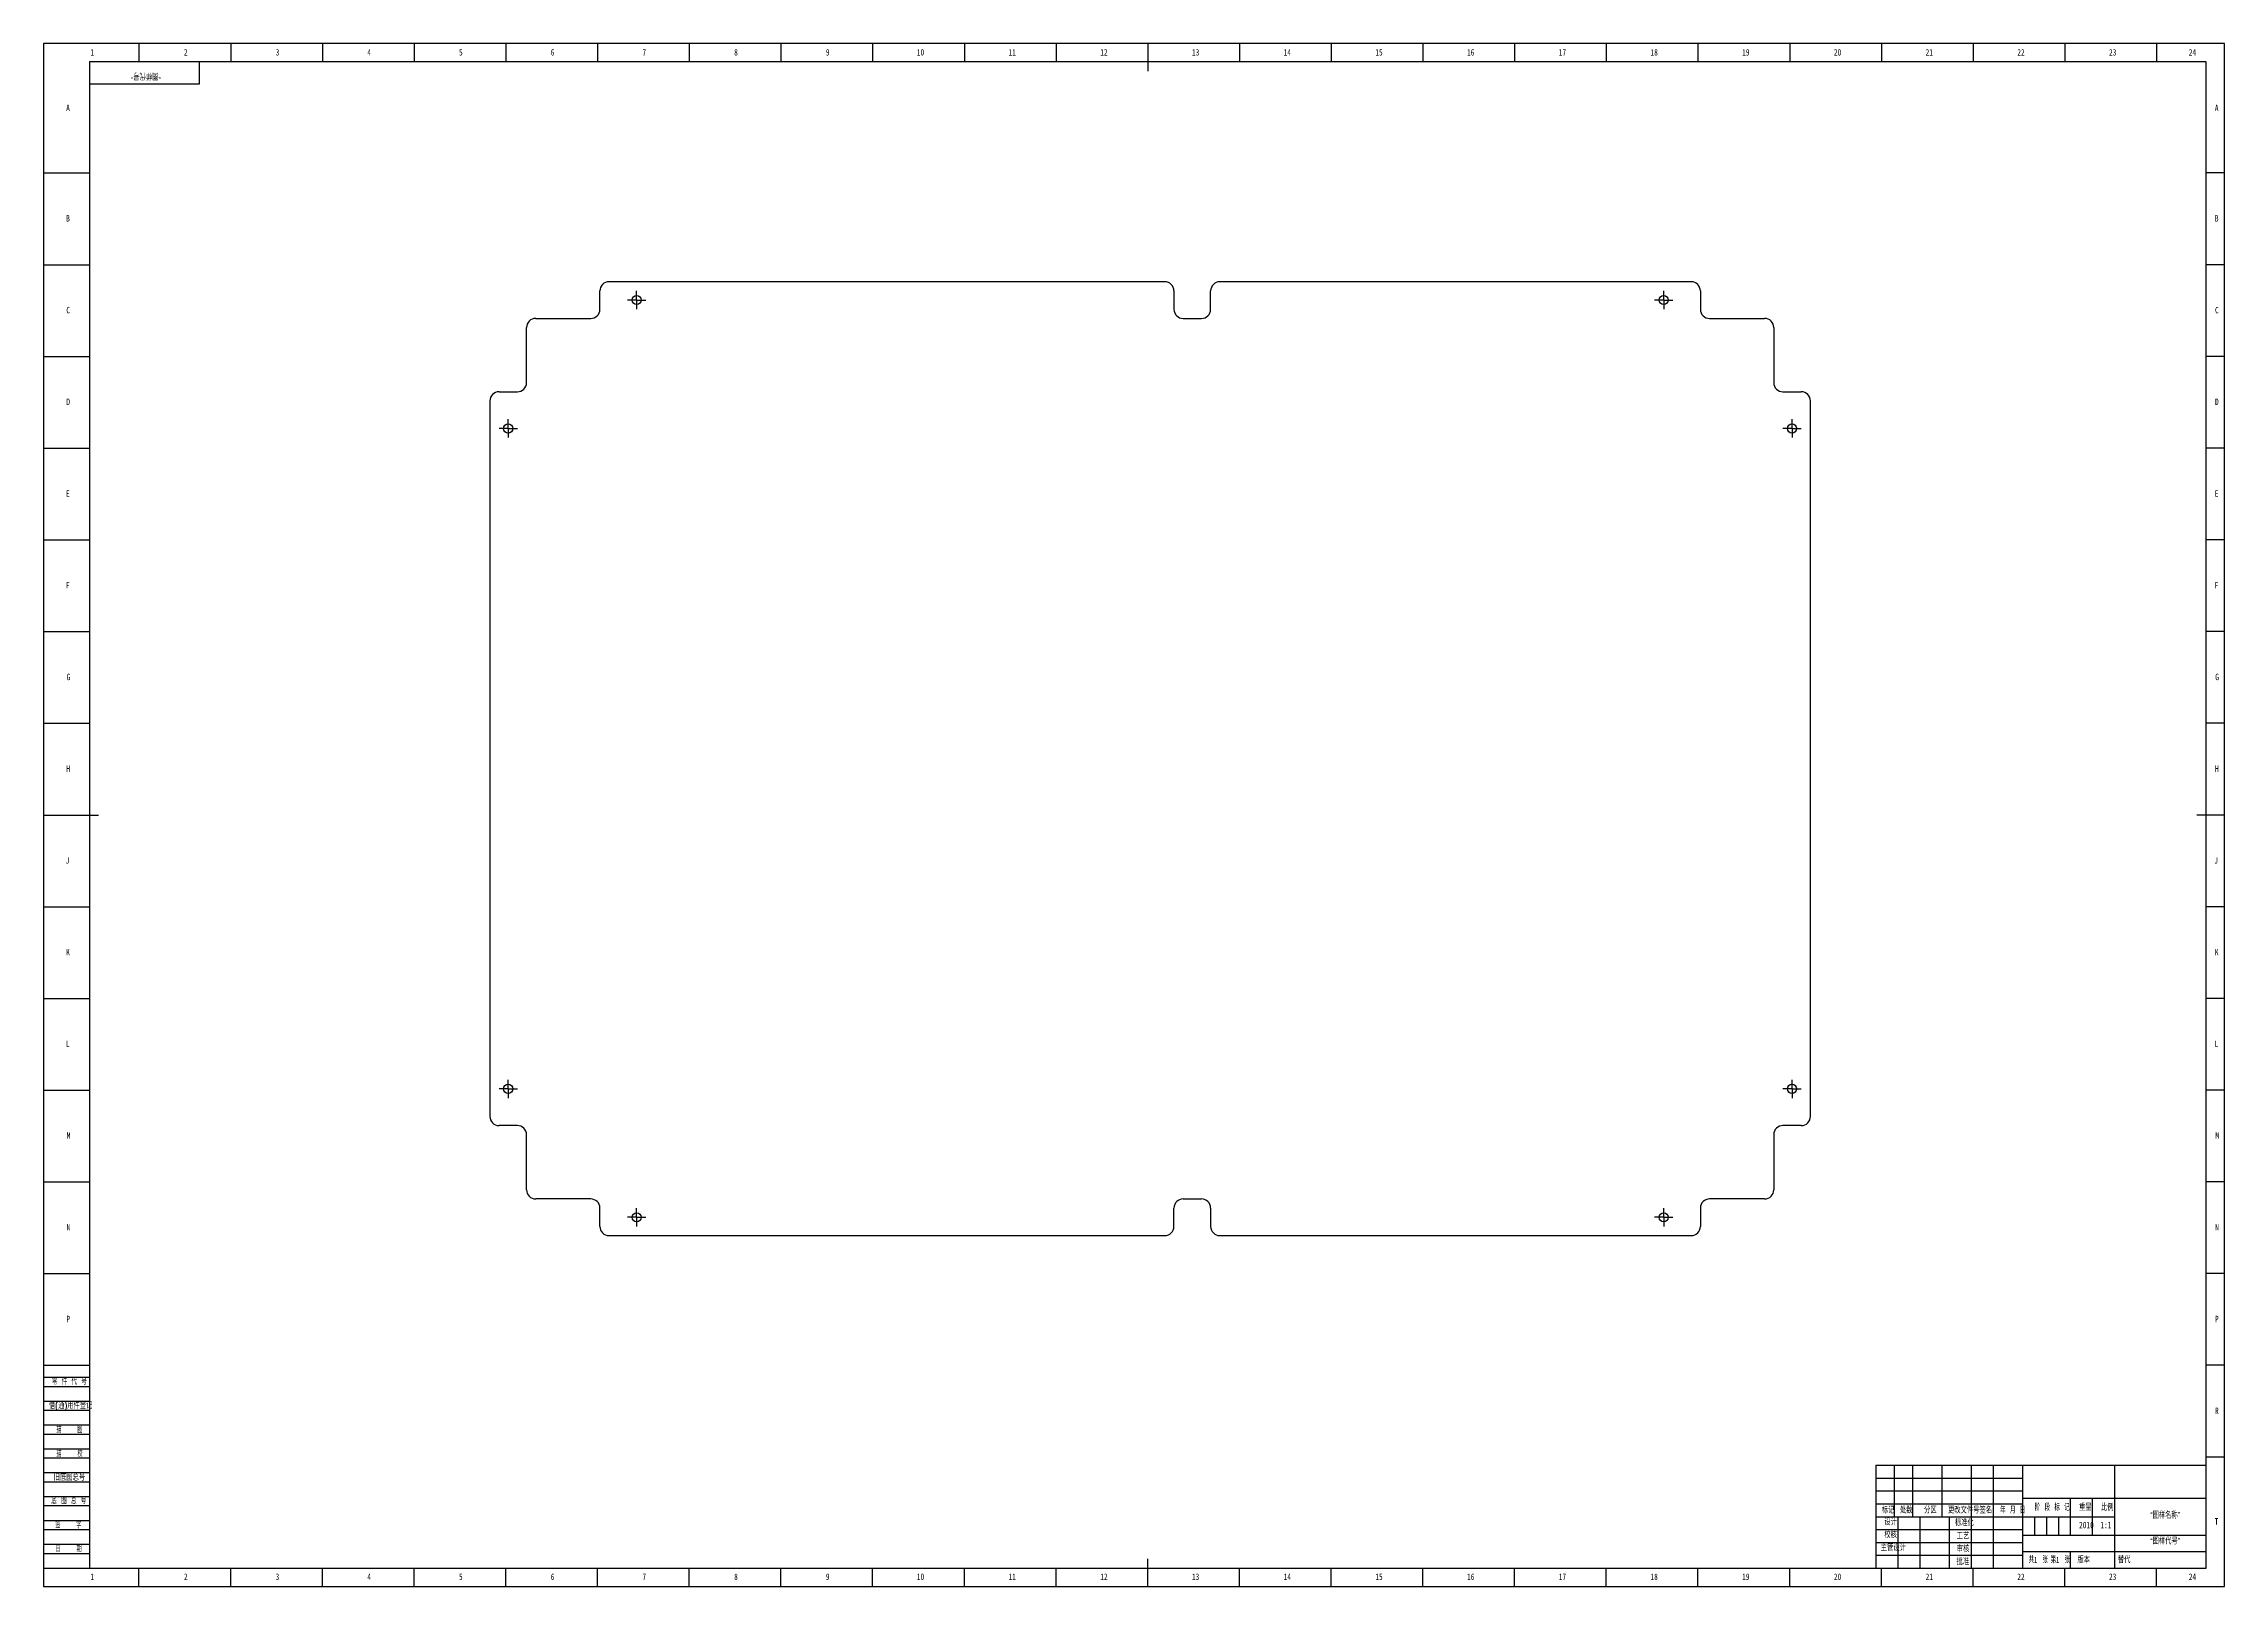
# Model space of a CAD drawing. Header units: millimetres. Extents: x 0 to 1189, y 0 to 841.
import ezdxf

# ---------------------------------------------------------------- set-up
doc = ezdxf.new("R2010")
doc.units = ezdxf.units.MM
for name, color, linetype in [('10', 7, 'Continuous'), ('5', 7, 'Continuous'), ('9', 7, 'Continuous'), ('SLD-0', 7, 'Continuous')]:
    doc.layers.add(name, color=color, linetype=linetype)
doc.styles.add('SLDTEXTSTYLE0', font='TXT', dxfattribs={"width": 0.7, "bigfont": 'bigfont'})
doc.styles.add('SLDTEXTSTYLE1', font='TXT', dxfattribs={"width": 0.6, "bigfont": 'bigfont'})
doc.styles.add('SLDTEXTSTYLE2', font='TXT', dxfattribs={"width": 0.614286, "bigfont": 'bigfont'})
doc.styles.add('SLDTEXTSTYLE3', font='TXT', dxfattribs={"width": 0.62, "bigfont": 'bigfont'})
doc.styles.add('SLDTEXTSTYLE4', font='TXT', dxfattribs={"width": 0.566667, "bigfont": 'bigfont'})
doc.styles.add('SLDTEXTSTYLE5', font='TXT', dxfattribs={"width": 0.7})

# ---------------------------------------------------------------- blocks, each defined once
blk = doc.blocks.new('SW_CENTERMARKSYMBOL_0')
at = {"layer": '10', "color": 0}
for p, q in [((-2.5, 0), (-5, 0)), ((0, 0), (-2.5, 0)), ((0, 2.5), (0, 5)), ((0, 0), (0, 2.5)), ((0, 0), (0, -2.5)), ((0, 0), (2.5, 0)), ((2.5, 0), (5, 0)), ((0, -2.5), (0, -5))]:
    blk.add_line(p, q, dxfattribs=at)
blk = doc.blocks.new('SW_CENTERMARKSYMBOL_1')
at = {"layer": '10', "color": 0}
for p, q in [((-2.5, 0), (-5, 0)), ((0, 0), (-2.5, 0)), ((0, 2.5), (0, 5)), ((0, 0), (0, 2.5)), ((0, 0), (0, -2.5)), ((0, 0), (2.5, 0)), ((2.5, 0), (5, 0)), ((0, -2.5), (0, -5))]:
    blk.add_line(p, q, dxfattribs=at)
blk = doc.blocks.new('SW_CENTERMARKSYMBOL_2')
at = {"layer": '10', "color": 0}
for p, q in [((-2.5, 0), (-5, 0)), ((0, 0), (-2.5, 0)), ((0, 2.5), (0, 5)), ((0, 0), (0, 2.5)), ((0, 0), (0, -2.5)), ((0, 0), (2.5, 0)), ((2.5, 0), (5, 0)), ((0, -2.5), (0, -5))]:
    blk.add_line(p, q, dxfattribs=at)
blk = doc.blocks.new('SW_CENTERMARKSYMBOL_3')
at = {"layer": '10', "color": 0}
for p, q in [((-2.5, 0), (-5, 0)), ((0, 0), (-2.5, 0)), ((0, 2.5), (0, 5)), ((0, 0), (0, 2.5)), ((0, 0), (0, -2.5)), ((0, 0), (2.5, 0)), ((2.5, 0), (5, 0)), ((0, -2.5), (0, -5))]:
    blk.add_line(p, q, dxfattribs=at)
blk = doc.blocks.new('SW_CENTERMARKSYMBOL_4')
at = {"layer": '10', "color": 0}
for p, q in [((-2.5, 0), (-5, 0)), ((0, 0), (-2.5, 0)), ((0, 2.5), (0, 5)), ((0, 0), (0, 2.5)), ((0, 0), (0, -2.5)), ((0, 0), (2.5, 0)), ((2.5, 0), (5, 0)), ((0, -2.5), (0, -5))]:
    blk.add_line(p, q, dxfattribs=at)
blk = doc.blocks.new('SW_CENTERMARKSYMBOL_5')
at = {"layer": '10', "color": 0}
for p, q in [((-2.5, 0), (-5, 0)), ((0, 0), (-2.5, 0)), ((0, 2.5), (0, 5)), ((0, 0), (0, 2.5)), ((0, 0), (0, -2.5)), ((0, 0), (2.5, 0)), ((2.5, 0), (5, 0)), ((0, -2.5), (0, -5))]:
    blk.add_line(p, q, dxfattribs=at)
blk = doc.blocks.new('SW_CENTERMARKSYMBOL_6')
at = {"layer": '10', "color": 0}
for p, q in [((-2.5, 0), (-5, 0)), ((0, 0), (-2.5, 0)), ((0, 2.5), (0, 5)), ((0, 0), (0, 2.5)), ((0, 0), (0, -2.5)), ((0, 0), (2.5, 0)), ((2.5, 0), (5, 0)), ((0, -2.5), (0, -5))]:
    blk.add_line(p, q, dxfattribs=at)
blk = doc.blocks.new('SW_CENTERMARKSYMBOL_7')
at = {"layer": '10', "color": 0}
for p, q in [((-2.5, 0), (-5, 0)), ((0, 0), (-2.5, 0)), ((0, 2.5), (0, 5)), ((0, 0), (0, 2.5)), ((0, 0), (0, -2.5)), ((0, 0), (2.5, 0)), ((2.5, 0), (5, 0)), ((0, -2.5), (0, -5))]:
    blk.add_line(p, q, dxfattribs=at)

msp = doc.modelspace()

# ---------------------------------------------------------------- linework, layer by layer
at = {"color": 7, "linetype": 'Continuous', "lineweight": 25}
for p, q in [((303.3, 696.2), (303.3, 706.2)), ((611.3, 711.2), (308.3, 711.2)), ((616.3, 706.2), (616.3, 696.2)), ((636.3, 696.2), (636.3, 706.2)), ((898.3, 711.2), (641.3, 711.2)), ((903.3, 706.2), (903.3, 696.2)), ((268.3, 691.2), (298.3, 691.2)), ((621.3, 691.2), (631.3, 691.2)), ((908.3, 691.2), (938.3, 691.2)), ((263.3, 656.2), (263.3, 686.2)), ((943.3, 686.2), (943.3, 656.2)), ((243.3, 646.2), (243.3, 256.2)), ((248.3, 651.2), (258.3, 651.2)), ((948.3, 651.2), (958.3, 651.2)), ((963.3, 256.2), (963.3, 646.2)), ((258.3, 251.2), (248.3, 251.2)), ((958.3, 251.2), (948.3, 251.2)), ((263.3, 216.2), (263.3, 246.2)), ((943.3, 246.2), (943.3, 216.2)), ((298.3, 211.2), (268.3, 211.2)), ((303.3, 196.2), (303.3, 206.2)), ((616.3, 196.2), (616.3, 206.2)), ((621.3, 211.2), (631.3, 211.2)), ((636.3, 206.2), (636.3, 196.2)), ((903.3, 206.2), (903.3, 196.2)), ((938.3, 211.2), (908.3, 211.2)), ((308.3, 191.2), (611.3, 191.2)), ((641.3, 191.2), (898.3, 191.2))]:
    msp.add_line(p, q, dxfattribs=at)
for centre in [(323.3, 701.2), (883.3, 701.2), (253.3, 631.2), (953.3, 631.2), (253.3, 271.2), (953.3, 271.2), (323.3, 201.2), (883.3, 201.2)]:
    msp.add_circle(centre, 2.5, dxfattribs=at)
for centre, start, end in [((308.3, 706.2), 90, 180), ((611.3, 706.2), 0, 90), ((641.3, 706.2), 90, 180), ((898.3, 706.2), 0, 90), ((268.3, 686.2), 90, 180), ((298.3, 696.2), 270, 0), ((621.3, 696.2), 180, 270), ((631.3, 696.2), 270, 0), ((908.3, 696.2), 180, 270), ((938.3, 686.2), 0, 90), ((258.3, 656.2), 270, 0), ((948.3, 656.2), 180, 270), ((248.3, 646.2), 90, 180), ((958.3, 646.2), 0, 90), ((248.3, 256.2), 180, 270), ((258.3, 246.2), 0, 90), ((948.3, 246.2), 90, 180), ((958.3, 256.2), 270, 0), ((268.3, 216.2), 180, 270), ((938.3, 216.2), 270, 0), ((298.3, 206.2), 0, 90), ((621.3, 206.2), 90, 180), ((631.3, 206.2), 0, 90), ((908.3, 206.2), 90, 180), ((308.3, 196.2), 180, 270), ((611.3, 196.2), 270, 0), ((641.3, 196.2), 180, 270), ((898.3, 196.2), 270, 0)]:
    msp.add_arc(centre, 5, start, end, dxfattribs=at)
at = {"layer": '5', "color": 7}
for p, q in [((1189, 841), (0, 841)), ((0, 841), (0, 0)), ((1189, 0), (1189, 841)), ((0, 114), (25, 114)), ((0, 109), (25, 109)), ((0, 101), (25, 101)), ((0, 96), (25, 96)), ((0, 88), (25, 88)), ((0, 83), (25, 83)), ((0, 75), (25, 75)), ((0, 70), (25, 70)), ((0, 62), (25, 62)), ((0, 57), (25, 57)), ((0, 49), (25, 49)), ((999, 59), (1079, 59)), ((999, 52), (1079, 52)), ((0, 44), (25, 44)), ((0, 36), (25, 36)), ((1085.5, 38), (1085.5, 28)), ((1092, 38), (1092, 28)), ((1098.5, 38), (1098.5, 28)), ((0, 31), (25, 31)), ((0, 23), (25, 23)), ((0, 18), (25, 18)), ((0, 0), (1189, 0))]:
    msp.add_line(p, q, dxfattribs=at)
at = {"layer": '5'}
for p, q in [((52, 841), (52, 831.1)), ((102, 841), (102, 831.1)), ((152, 841), (152, 831.1)), ((202, 841), (202, 831.1)), ((252, 841), (252, 831.1)), ((302, 841), (302, 831.1)), ((352, 841), (352, 831.1)), ((402, 841), (402, 831.1)), ((452, 841), (452, 831.1)), ((502, 841), (502, 831.1)), ((552, 841), (552, 831.1)), ((652, 841), (652, 831.1)), ((702, 841), (702, 831.1)), ((752, 841), (752, 831.1)), ((802, 841), (802, 831.1)), ((852, 841), (852, 831.1)), ((902, 841), (902, 831.1)), ((952, 841), (952, 831.1)), ((1002, 841), (1002, 831.1)), ((1052, 841), (1052, 831.1)), ((1102, 841), (1102, 831.1)), ((1152, 841), (1152, 831.1)), ((0, 770.5), (25, 770.5)), ((1189, 770.5), (1179, 770.5)), ((0, 720.5), (25, 720.5)), ((1189, 720.5), (1179, 720.5)), ((0, 670.5), (25, 670.5)), ((1189, 670.5), (1179, 670.5)), ((0, 620.5), (25, 620.5)), ((1189, 620.5), (1179, 620.5)), ((0, 570.5), (25, 570.5)), ((1189, 570.5), (1179, 570.5)), ((0, 520.5), (25, 520.5)), ((1189, 520.5), (1179, 520.5)), ((0, 470.5), (25, 470.5)), ((1189, 470.5), (1179, 470.5)), ((0, 370.5), (25, 370.5)), ((1189, 370.5), (1179, 370.5)), ((0, 320.5), (25, 320.5)), ((1189, 320.5), (1179, 320.5)), ((0, 270.5), (25, 270.5)), ((1189, 270.5), (1179, 270.5)), ((0, 220.5), (25, 220.5)), ((1189, 220.5), (1179, 220.5)), ((0, 170.5), (25, 170.5)), ((1189, 170.5), (1179, 170.5)), ((0, 120.5), (25, 120.5)), ((1189, 120.5), (1179, 120.5)), ((1189, 70.5), (1179, 70.5)), ((52, 0), (52, 10)), ((102, 0), (102, 10)), ((152, 0), (152, 10)), ((202, 0), (202, 10)), ((252, 0), (252, 10)), ((302, 0), (302, 10)), ((352, 0), (352, 10)), ((402, 0), (402, 10)), ((452, 0), (452, 10)), ((502, 0), (502, 10)), ((552, 0), (552, 10)), ((652, 0), (652, 10)), ((702, 0), (702, 10)), ((752, 0), (752, 10)), ((802, 0), (802, 10)), ((852, 0), (852, 10)), ((902, 0), (902, 10)), ((952, 0), (952, 10)), ((1002, 0), (1002, 10)), ((1052, 0), (1052, 10)), ((1102, 0), (1102, 10)), ((1152, 0), (1152, 10))]:
    msp.add_line(p, q, dxfattribs=at)
at = {"layer": '5', "lineweight": 25}
for p, q in [((602, 841), (602, 826)), ((0, 420.5), (30, 420.5)), ((1189, 420.5), (1174, 420.5)), ((602, 0), (602, 15)), ((1105, 19), (1105, 10))]:
    msp.add_line(p, q, dxfattribs=at)
at = {"layer": '5', "color": 7, "lineweight": 25}
for p, q in [((1179, 831.1), (25, 831.1)), ((25, 831.1), (25, 10)), ((85, 819), (85, 831)), ((1179, 10), (1179, 831.1)), ((25, 819), (85, 819)), ((999, 66), (1179, 66)), ((999, 66), (999, 10)), ((1009, 66), (1009, 38)), ((1019, 66), (1019, 38)), ((1035, 66), (1035, 38)), ((1051, 66), (1051, 10)), ((1063, 66), (1063, 10)), ((1079, 66), (1079, 10)), ((1129, 66), (1129, 38)), ((1079, 48), (1179, 48)), ((1105, 48), (1105, 28)), ((1117, 48), (1117, 28)), ((999, 45), (1079, 45)), ((999, 38), (1129, 38)), ((1011, 38), (1011, 10)), ((1023, 38), (1023, 10)), ((1039, 38), (1039, 10)), ((1129, 38), (1129, 10)), ((999, 31), (1079, 31)), ((999, 24), (1079, 24)), ((1079, 28), (1179, 28)), ((999, 17), (1079, 17)), ((1079, 19), (1179, 19)), ((0, 10), (1179, 10))]:
    msp.add_line(p, q, dxfattribs=at)

# ---------------------------------------------------------------- block references
at = {"layer": '10'}
for name, p in [('SW_CENTERMARKSYMBOL_6', (323.3, 701.2)), ('SW_CENTERMARKSYMBOL_7', (883.3, 701.2)), ('SW_CENTERMARKSYMBOL_5', (253.3, 631.2)), ('SW_CENTERMARKSYMBOL_0', (953.3, 631.2)), ('SW_CENTERMARKSYMBOL_4', (253.3, 271.2)), ('SW_CENTERMARKSYMBOL_2', (953.3, 271.2)), ('SW_CENTERMARKSYMBOL_1', (323.3, 201.2)), ('SW_CENTERMARKSYMBOL_3', (883.3, 201.2))]:
    msp.add_blockref(name, p, dxfattribs=at)

# ---------------------------------------------------------------- texts
at = {"layer": '10', "char_height": 3.5}
for s, insert, attachment_point, style in [('1', (26.5, 838), 2, 'SLDTEXTSTYLE5'), ('2', (77.5, 838), 2, 'SLDTEXTSTYLE5'), ('3', (127.5, 838), 2, 'SLDTEXTSTYLE5'), ('4', (177.5, 838), 2, 'SLDTEXTSTYLE5'), ('5', (227.5, 838), 2, 'SLDTEXTSTYLE5'), ('6', (277.5, 838), 2, 'SLDTEXTSTYLE5'), ('7', (327.5, 838), 2, 'SLDTEXTSTYLE5'), ('8', (377.5, 838), 2, 'SLDTEXTSTYLE5'), ('9', (427.5, 838), 2, 'SLDTEXTSTYLE5'), ('10', (478.1, 838), 2, 'SLDTEXTSTYLE5'), ('11', (528.1, 838), 2, 'SLDTEXTSTYLE5'), ('12', (578.1, 838), 2, 'SLDTEXTSTYLE5'), ('13', (628.1, 838), 2, 'SLDTEXTSTYLE5'), ('14', (678.1, 838), 2, 'SLDTEXTSTYLE5'), ('15', (728.1, 838), 2, 'SLDTEXTSTYLE5'), ('16', (778.1, 838), 2, 'SLDTEXTSTYLE5'), ('17', (828.1, 838), 2, 'SLDTEXTSTYLE5'), ('18', (878.1, 838), 2, 'SLDTEXTSTYLE5'), ('19', (928.1, 838), 2, 'SLDTEXTSTYLE5'), ('20', (978.1, 838), 2, 'SLDTEXTSTYLE5'), ('21', (1028.1, 838), 2, 'SLDTEXTSTYLE5'), ('22', (1078.1, 838), 2, 'SLDTEXTSTYLE5'), ('23', (1128.1, 838), 2, 'SLDTEXTSTYLE5'), ('24', (1171.6, 838), 2, 'SLDTEXTSTYLE5'), ('A', (13.3, 807.7), 2, 'SLDTEXTSTYLE5'), ('A', (1184.8, 807.7), 2, 'SLDTEXTSTYLE5'), ('B', (13.3, 747.5), 2, 'SLDTEXTSTYLE5'), ('B', (1184.8, 747.5), 2, 'SLDTEXTSTYLE5'), ('C', (13.4, 697.5), 2, 'SLDTEXTSTYLE5'), ('C', (1184.9, 697.5), 2, 'SLDTEXTSTYLE5'), ('D', (13.4, 647.5), 2, 'SLDTEXTSTYLE5'), ('D', (1184.9, 647.5), 2, 'SLDTEXTSTYLE5'), ('E', (13.3, 597.5), 2, 'SLDTEXTSTYLE5'), ('E', (1184.8, 597.5), 2, 'SLDTEXTSTYLE5'), ('F', (13.2, 547.5), 2, 'SLDTEXTSTYLE5'), ('F', (1184.7, 547.5), 2, 'SLDTEXTSTYLE5'), ('G', (13.5, 497.5), 2, 'SLDTEXTSTYLE5'), ('G', (1185, 497.5), 2, 'SLDTEXTSTYLE5'), ('H', (13.4, 447.5), 2, 'SLDTEXTSTYLE5'), ('H', (1184.9, 447.5), 2, 'SLDTEXTSTYLE5'), ('J', (13, 397.5), 2, 'SLDTEXTSTYLE5'), ('J', (1184.5, 397.5), 2, 'SLDTEXTSTYLE5'), ('K', (13.3, 347.5), 2, 'SLDTEXTSTYLE5'), ('K', (1184.8, 347.5), 2, 'SLDTEXTSTYLE5'), ('L', (13.2, 297.5), 2, 'SLDTEXTSTYLE5'), ('L', (1184.7, 297.5), 2, 'SLDTEXTSTYLE5'), ('M', (13.6, 247.5), 2, 'SLDTEXTSTYLE5'), ('M', (1185.1, 247.5), 2, 'SLDTEXTSTYLE5'), ('N', (13.5, 197.5), 2, 'SLDTEXTSTYLE5'), ('N', (1185, 197.5), 2, 'SLDTEXTSTYLE5'), ('P', (13.4, 147.5), 2, 'SLDTEXTSTYLE5'), ('P', (1184.9, 147.5), 2, 'SLDTEXTSTYLE5'), ('R', (1184.9, 97.5), 2, 'SLDTEXTSTYLE5'), ('“图样名称”', (1156.7, 40.5), 2, 'SLDTEXTSTYLE0'), ('T', (1184.7, 37.2), 2, 'SLDTEXTSTYLE5'), ('校核', (1007, 29.9), 2, 'SLDTEXTSTYLE0'), ('2010', (1113.8, 35.2), 2, 'SLDTEXTSTYLE5'), ('“图样代号”', (1156.7, 26.4), 2, 'SLDTEXTSTYLE0'), ('主管设计', (1008.5, 22.8), 2, 'SLDTEXTSTYLE0'), ('1', (1085.1, 16.2), 1, 'SLDTEXTSTYLE5'), ('1', (1097.1, 16.2), 1, 'SLDTEXTSTYLE5'), ('1', (26.5, 7), 2, 'SLDTEXTSTYLE5'), ('2', (77.5, 7), 2, 'SLDTEXTSTYLE5'), ('3', (127.5, 7), 2, 'SLDTEXTSTYLE5'), ('4', (177.5, 7), 2, 'SLDTEXTSTYLE5'), ('5', (227.5, 7), 2, 'SLDTEXTSTYLE5'), ('6', (277.5, 7), 2, 'SLDTEXTSTYLE5'), ('7', (327.5, 7), 2, 'SLDTEXTSTYLE5'), ('8', (377.5, 7), 2, 'SLDTEXTSTYLE5'), ('9', (427.5, 7), 2, 'SLDTEXTSTYLE5'), ('10', (478.1, 7), 2, 'SLDTEXTSTYLE5'), ('11', (528.1, 7), 2, 'SLDTEXTSTYLE5'), ('12', (578.1, 7), 2, 'SLDTEXTSTYLE5'), ('13', (628.1, 7), 2, 'SLDTEXTSTYLE5'), ('14', (678.1, 7), 2, 'SLDTEXTSTYLE5'), ('15', (728.1, 7), 2, 'SLDTEXTSTYLE5'), ('16', (778.1, 7), 2, 'SLDTEXTSTYLE5'), ('17', (828.1, 7), 2, 'SLDTEXTSTYLE5'), ('18', (878.1, 7), 2, 'SLDTEXTSTYLE5'), ('19', (928.1, 7), 2, 'SLDTEXTSTYLE5'), ('20', (978.1, 7), 2, 'SLDTEXTSTYLE5'), ('21', (1028.1, 7), 2, 'SLDTEXTSTYLE5'), ('22', (1078.1, 7), 2, 'SLDTEXTSTYLE5'), ('23', (1128.1, 7), 2, 'SLDTEXTSTYLE5'), ('24', (1171.6, 7), 2, 'SLDTEXTSTYLE5')]:
    msp.add_mtext(s, dxfattribs=dict(at, insert=insert, attachment_point=attachment_point, style=style))
at = {"layer": '10', "color": 7, "insert": (1112.3, 16.2), "char_height": 3.5, "attachment_point": 2, "style": 'SLDTEXTSTYLE0'}
msp.add_mtext('版本', dxfattribs=at)
at = {"layer": '9', "color": 7, "char_height": 3.5}
for s, insert, attachment_point, style in [('零 件 代 号', (4.5, 113.4), 1, 'SLDTEXTSTYLE2'), ('借(通)用件登记', (2.9, 100.3), 1, 'SLDTEXTSTYLE0'), ('描    图', (14.1, 87.2), 2, 'SLDTEXTSTYLE4'), ('描    校', (14.1, 74.1), 2, 'SLDTEXTSTYLE4'), ('旧底图总号', (5.5, 61.2), 1, 'SLDTEXTSTYLE0'), ('底 图 总 号', (4.2, 48.4), 1, 'SLDTEXTSTYLE2'), ('标记', (1005.6, 43.3), 2, 'SLDTEXTSTYLE0'), ('设计', (1007, 36.8), 2, 'SLDTEXTSTYLE0'), ('处数', (1015.5, 43.3), 2, 'SLDTEXTSTYLE0'), ('分区', (1028.7, 43.3), 2, 'SLDTEXTSTYLE0'), ('更改文件号', (1046.9, 43.3), 2, 'SLDTEXTSTYLE0'), ('标准化', (1047.2, 36.4), 2, 'SLDTEXTSTYLE0'), ('签名', (1058.9, 43.3), 2, 'SLDTEXTSTYLE0'), ('年 月 日', (1073.6, 43.3), 2, 'SLDTEXTSTYLE3'), ('阶 段 标 记', (1095.1, 44.8), 2, 'SLDTEXTSTYLE2'), ('重量', (1113.2, 44.8), 2, 'SLDTEXTSTYLE0'), ('比例', (1125.1, 44.8), 2, 'SLDTEXTSTYLE0'), ('签    字', (13.5, 35.2), 2, 'SLDTEXTSTYLE4'), ('工艺', (1046.5, 29.2), 2, 'SLDTEXTSTYLE0'), ('日    期', (13.6, 22.2), 2, 'SLDTEXTSTYLE4'), ('批准', (1046.4, 15.2), 2, 'SLDTEXTSTYLE0'), ('审核', (1046.5, 22.2), 2, 'SLDTEXTSTYLE0'), ('共  张', (1087.5, 16.2), 2, 'SLDTEXTSTYLE1'), ('第  张', (1099.5, 16.2), 2, 'SLDTEXTSTYLE1')]:
    msp.add_mtext(s, dxfattribs=dict(at, insert=insert, attachment_point=attachment_point, style=style))
at = {"layer": 'SLD-0', "insert": (55.8, 821.7), "char_height": 3.5, "attachment_point": 2, "rotation": 180, "style": 'SLDTEXTSTYLE0'}
msp.add_mtext('“图样代号”', dxfattribs=at)
at = {"layer": 'SLD-0', "char_height": 3.5}
for s, insert, attachment_point, style in [('1:1', (1124.4, 35.2), 2, 'SLDTEXTSTYLE5'), ('替代', (1130.9, 16.2), 1, 'SLDTEXTSTYLE0')]:
    msp.add_mtext(s, dxfattribs=dict(at, insert=insert, attachment_point=attachment_point, style=style))

doc.saveas('drawing.dxf')
